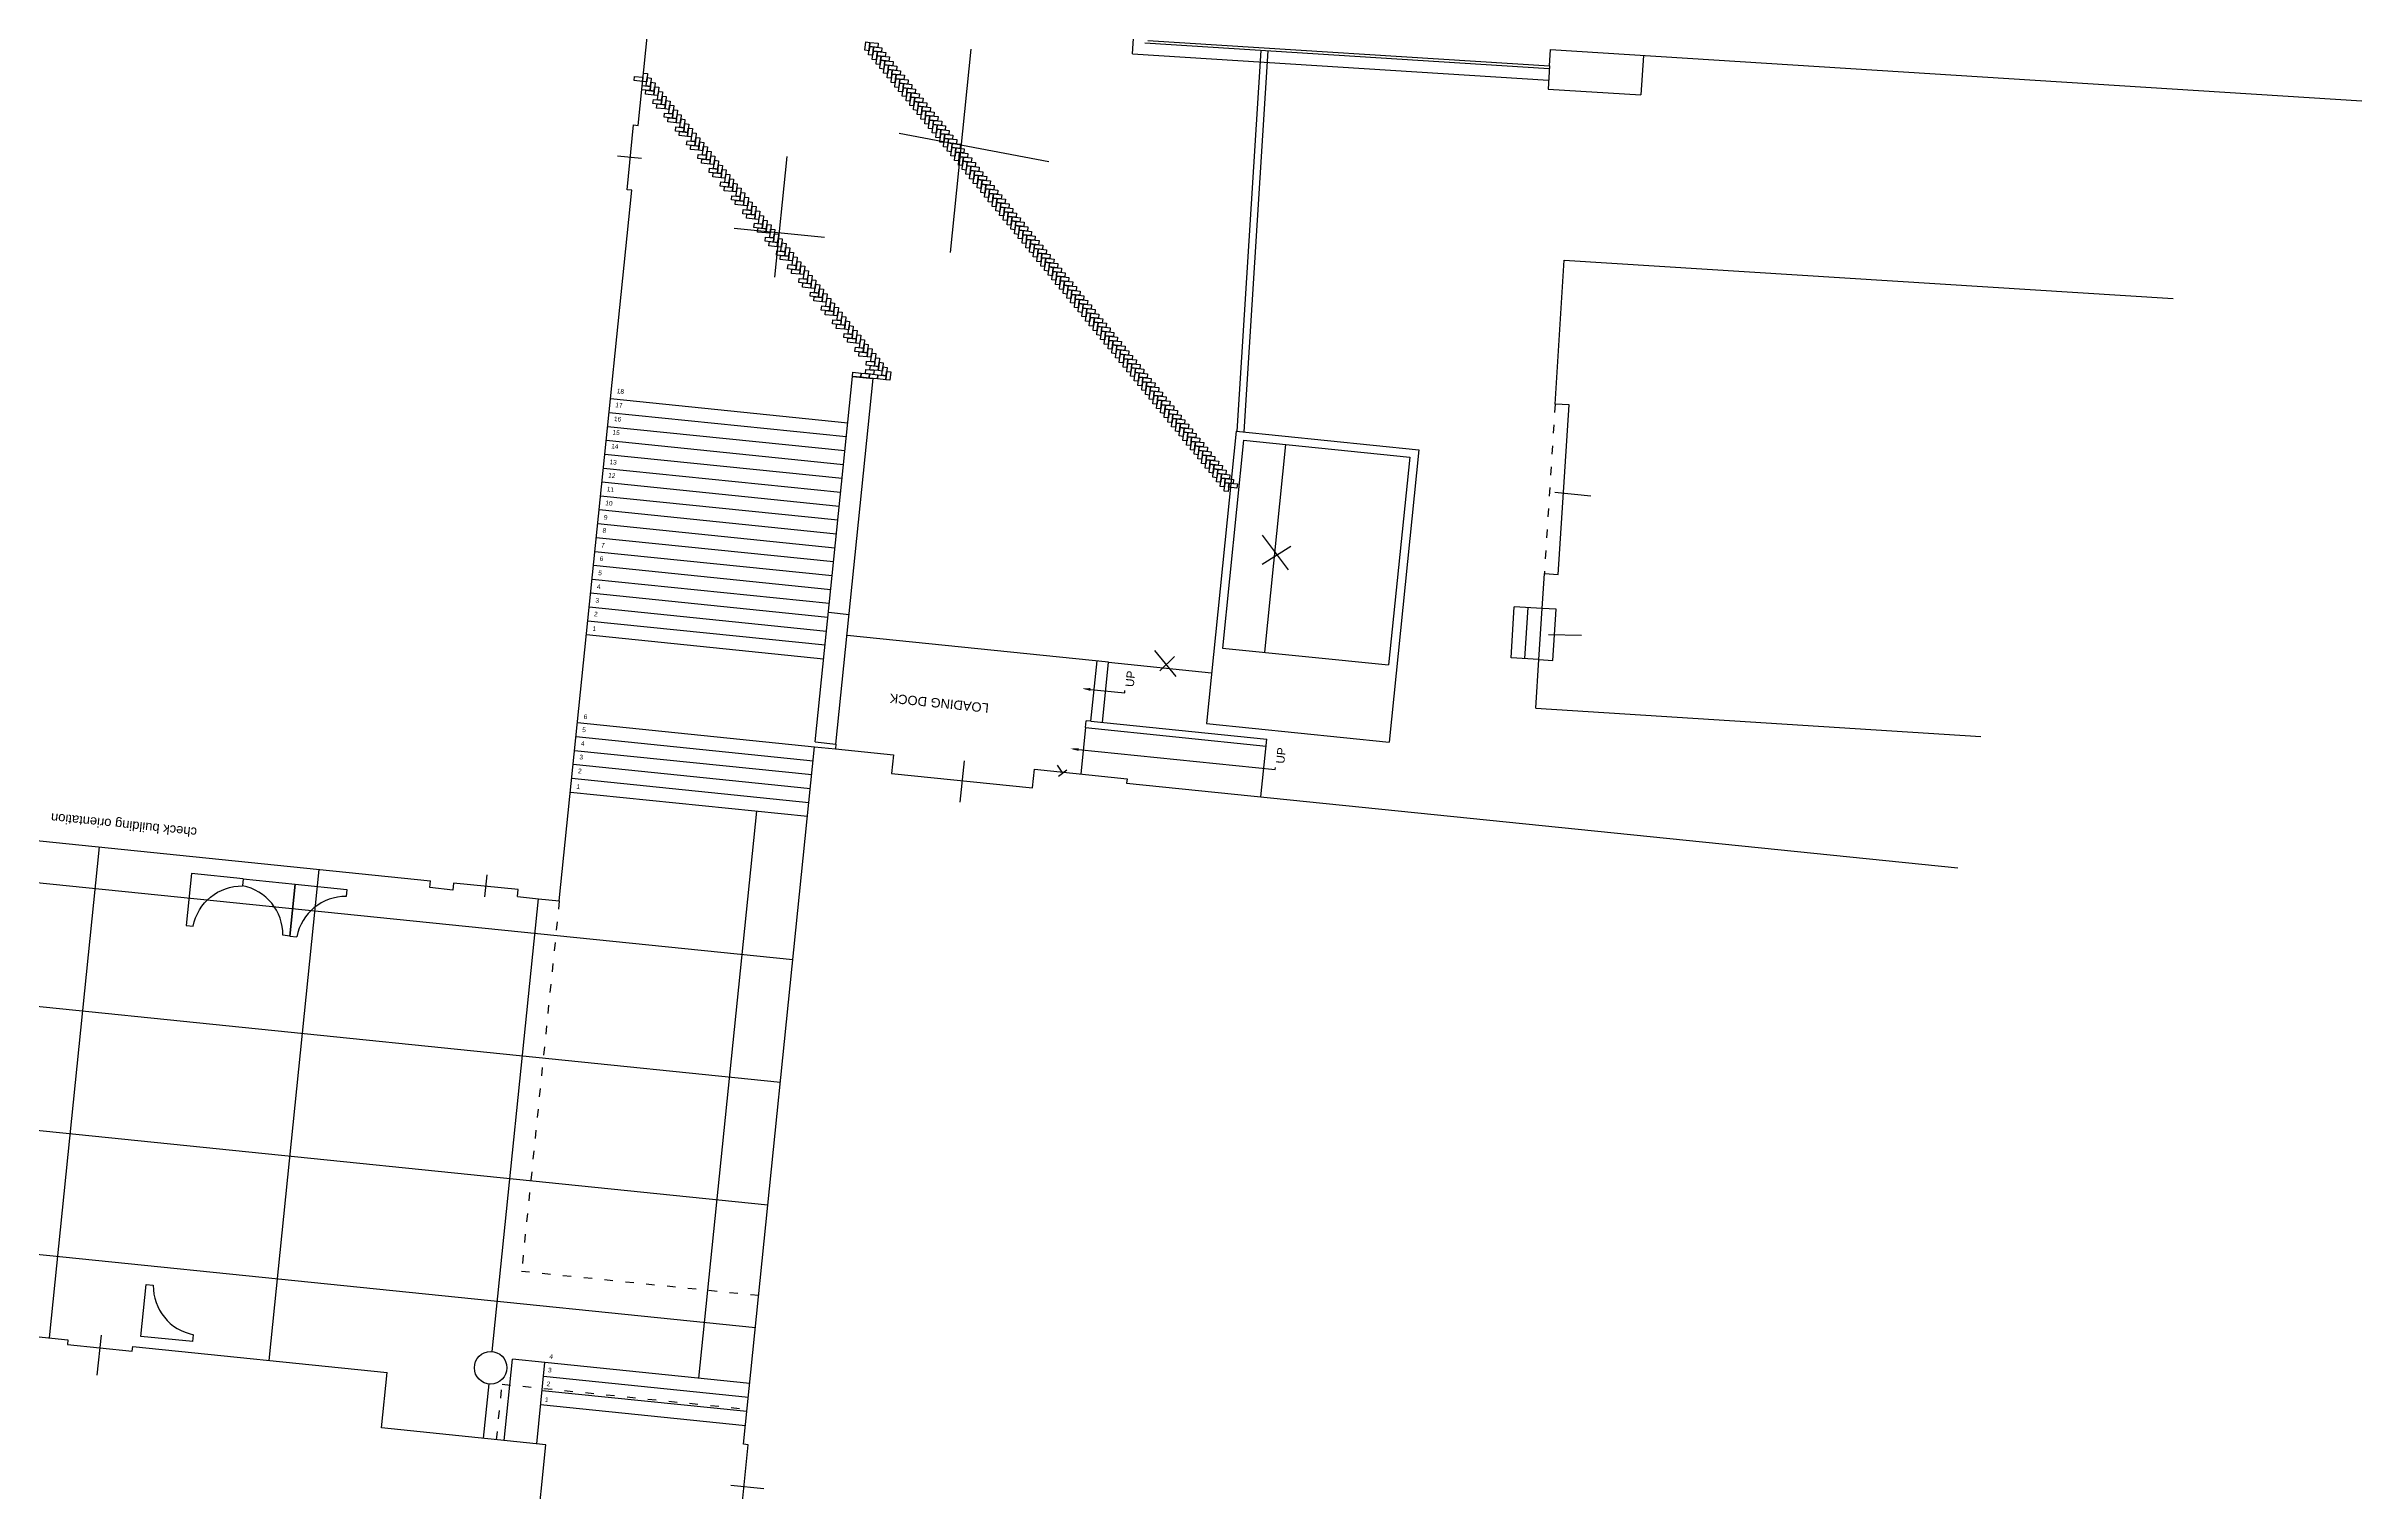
# Model space of a CAD drawing. Extents: x 4 to 262, y -261 to 351.
# Drawn here: x 159.67 to 209.43, y 169.32 to 200.38 of the extents above; entities that cross this region are included whole.
import ezdxf
from ezdxf import colors
from ezdxf.entities.mleader import LeaderData, LeaderLine
from ezdxf.math import Vec2, Vec3

# ---------------------------------------------------------------- set-up
doc = ezdxf.new("R2010")
doc.units = 0
doc.header["$LTSCALE"] = 0.1
doc.header["$MEASUREMENT"] = 0
doc.linetypes.add('ACAD_ISO03W100', pattern=[30, 12, -18])
for name, color, linetype in [('Above', 2, 'Continuous'), ('Cars', 4, 'Continuous'), ('Details', 9, 'Continuous'), ('Edge', 1, 'Continuous'), ('Hatch and Paving', 252, 'Continuous'), ('Poche', 6, 'Continuous'), ('Text', 7, 'Continuous')]:
    doc.layers.add(name, color=color, linetype=linetype)
doc.styles.get("Standard").update_dxf_attribs({"font": 'Arial.ttf'})

# ---------------------------------------------------------------- blocks, each defined once
blk = doc.blocks.new('RISD Furniture 1')
at = {"layer": 'Edge'}
for p, q in [((147.901, 81.21), (149.021, 81.21)), ((147.901, 81.21), (147.901, 81.06)), ((149.021, 81.21), (149.021, 80.09)), ((149.021, 80.09), (148.871, 80.09))]:
    blk.add_line(p, q, dxfattribs=at)
blk.add_arc((147.803, 79.992), 1.072, 5.2391, 84.7609, dxfattribs=at)
blk = doc.blocks.new('Memorial Hall')
at = {"layer": 'Details'}
for p, q in [((137.469, 134.323), (137.469, 134.573)), ((137.469, 134.323), (137.469, 134.573)), ((137.779, 134.573), (137.469, 134.573)), ((138.769, 134.573), (138.769, 134.323)), ((141.634, 134.573), (141.634, 134.323)), ((142.934, 134.573), (142.934, 134.323)), ((137.219, 134.323), (137.469, 134.323)), ((137.219, 134.323), (137.219, 133.023)), ((141.634, 134.323), (138.769, 134.323)), ((142.934, 134.323), (143.184, 134.323)), ((137.219, 133.023), (137.469, 133.023)), ((137.469, 133.023), (137.469, 130.373)), ((137.469, 130.373), (137.219, 130.373)), ((137.219, 130.373), (137.219, 129.073)), ((137.219, 129.073), (137.469, 129.073)), ((137.469, 129.073), (137.469, 128.823)), ((137.469, 128.823), (138.369, 128.823)), ((138.369, 128.823), (138.369, 128.223)), ((138.369, 128.223), (138.519, 128.223)), ((138.519, 128.223), (138.519, 127.223)), ((138.519, 127.223), (139.069, 127.223)), ((138.519, 124.623), (138.519, 125.323)), ((138.519, 125.323), (139.069, 125.323)), ((139.069, 124.623), (138.519, 124.623)), ((138.519, 122.023), (138.519, 122.723)), ((138.519, 122.723), (139.069, 122.723)), ((139.069, 122.023), (138.519, 122.023)), ((138.519, 119.123), (138.519, 120.123)), ((138.519, 120.123), (139.069, 120.123)), ((138.369, 118.523), (138.369, 119.123)), ((138.369, 119.123), (138.519, 119.123)), ((137.469, 118.273), (137.469, 118.523)), ((137.469, 118.523), (138.369, 118.523)), ((137.219, 116.973), (137.219, 118.273)), ((137.219, 118.273), (137.469, 118.273)), ((137.469, 116.973), (137.219, 116.973)), ((137.469, 114.323), (137.469, 116.973)), ((137.219, 113.023), (137.219, 114.323)), ((137.219, 114.323), (137.469, 114.323)), ((142.969, 113.023), (142.969, 114.053)), ((142.969, 113.998), (144.269, 113.998)), ((142.969, 113.973), (144.269, 113.973)), ((146.369, 113.998), (150.664, 113.998)), ((146.369, 113.973), (150.644, 113.973)), ((150.654, 113.973), (150.958, 113.973)), ((150.717, 113.998), (150.928, 113.998)), ((142.969, 113.948), (144.269, 113.948)), ((142.969, 113.923), (144.269, 113.923)), ((146.369, 113.948), (150.988, 113.948)), ((137.219, 113.023), (137.469, 113.023)), ((137.469, 113.023), (137.469, 112.773)), ((138.769, 112.773), (138.769, 113.023)), ((141.419, 113.023), (138.769, 113.023)), ((141.419, 112.773), (141.419, 113.023)), ((142.719, 112.773), (142.719, 113.023)), ((142.719, 113.023), (142.969, 113.023)), ((137.469, 112.773), (138.769, 112.773)), ((141.419, 112.773), (142.719, 112.773))]:
    blk.add_line(p, q, dxfattribs=at)
at = {"layer": 'Edge'}
for p, q in [((144.269, 113.923), (144.269, 114.053)), ((146.369, 113.923), (146.369, 114.053)), ((146.369, 113.923), (151.019, 113.923))]:
    blk.add_line(p, q, dxfattribs=at)
at = {"layer": 'Poche'}
for p, q in [((137.569, 134.473), (137.569, 134.223)), ((137.569, 134.473), (138.669, 134.473)), ((138.669, 134.473), (138.669, 134.223)), ((141.734, 134.473), (142.834, 134.473)), ((141.734, 134.473), (141.734, 134.223)), ((142.834, 134.473), (142.834, 134.223)), ((137.569, 134.223), (137.319, 134.223)), ((137.319, 134.223), (137.319, 133.123)), ((141.734, 134.223), (138.669, 134.223)), ((142.834, 134.223), (143.084, 134.223)), ((143.084, 134.223), (143.084, 133.523)), ((145.359, 133.892), (145.359, 132.698)), ((144.284, 133.523), (143.084, 133.523)), ((144.284, 133.423), (144.284, 133.523)), ((146.434, 133.423), (144.284, 133.423)), ((155.584, 133.523), (146.434, 133.523)), ((146.434, 133.523), (146.434, 133.423)), ((155.584, 133.423), (155.584, 133.523)), ((157.684, 133.423), (155.584, 133.423)), ((156.634, 133.676), (156.634, 132.801)), ((171.179, 133.523), (157.684, 133.523)), ((157.684, 133.523), (157.684, 133.423)), ((171.179, 130.873), (171.179, 133.523)), ((137.319, 133.123), (137.569, 133.123)), ((137.569, 133.123), (137.569, 130.273)), ((172.179, 130.873), (171.179, 130.873)), ((172.179, 129.873), (172.179, 130.873)), ((137.569, 130.273), (137.319, 130.273)), ((137.319, 130.273), (137.319, 129.173)), ((172.379, 129.873), (172.179, 129.873)), ((172.379, 129.873), (172.379, 124.373)), ((137.319, 129.173), (137.569, 129.173)), ((137.569, 129.173), (137.569, 128.923)), ((137.569, 128.923), (138.469, 128.923)), ((138.469, 128.923), (138.469, 128.323)), ((138.469, 128.323), (138.619, 128.323)), ((138.619, 128.323), (138.619, 127.323)), ((138.619, 127.323), (139.069, 127.323)), ((139.069, 125.223), (139.069, 127.323)), ((138.583, 126.273), (139.407, 126.273)), ((138.619, 124.723), (138.619, 125.223)), ((138.619, 125.223), (139.069, 125.223)), ((139.069, 124.723), (138.619, 124.723)), ((139.069, 122.623), (139.069, 124.723)), ((172.379, 124.373), (172.279, 124.373)), ((172.279, 124.373), (172.279, 122.973)), ((138.64, 123.673), (139.497, 123.673)), ((172.552, 123.674), (171.685, 123.674)), ((172.279, 122.973), (172.379, 122.973)), ((172.379, 122.973), (172.379, 117.473)), ((138.619, 122.123), (138.619, 122.623)), ((138.619, 122.623), (139.069, 122.623)), ((139.069, 122.123), (138.619, 122.123)), ((139.069, 120.023), (139.069, 122.123)), ((138.633, 121.037), (139.41, 121.037)), ((138.619, 119.023), (138.619, 120.023)), ((138.619, 120.023), (139.069, 120.023)), ((138.469, 118.423), (138.469, 119.023)), ((138.469, 119.023), (138.619, 119.023)), ((137.319, 117.073), (137.319, 118.173)), ((137.319, 118.173), (137.569, 118.173)), ((137.569, 118.173), (137.569, 118.423)), ((137.569, 118.423), (138.469, 118.423)), ((171.179, 113.923), (171.179, 117.473)), ((171.179, 117.473), (172.379, 117.473)), ((137.569, 117.073), (137.319, 117.073)), ((137.569, 114.223), (137.569, 117.073)), ((145.319, 113.755), (145.319, 114.758)), ((156.295, 113.516), (156.295, 114.889)), ((137.319, 113.123), (137.319, 114.223)), ((137.319, 114.223), (137.569, 114.223)), ((142.869, 114.053), (144.269, 114.053)), ((142.869, 113.123), (142.869, 114.053)), ((144.269, 114.223), (146.369, 114.223)), ((144.269, 114.053), (144.269, 114.223)), ((146.369, 114.053), (146.369, 114.223)), ((146.369, 114.053), (150.708, 114.053)), ((150.768, 114.13), (150.518, 114.336)), ((151.093, 114.147), (150.64, 113.968)), ((150.64, 113.968), (150.768, 114.13)), ((150.928, 113.998), (151.093, 114.147)), ((151.181, 113.789), (150.928, 113.998)), ((155.294, 113.923), (155.294, 114.073)), ((155.294, 114.073), (157.394, 114.073)), ((157.394, 114.073), (157.394, 113.923)), ((151.019, 113.923), (154.694, 113.923)), ((154.694, 113.923), (155.294, 113.923)), ((157.394, 113.923), (171.179, 113.923)), ((137.569, 113.123), (137.319, 113.123)), ((137.569, 112.873), (137.569, 113.123)), ((138.669, 112.873), (138.669, 113.123)), ((141.519, 113.123), (138.669, 113.123)), ((141.519, 112.873), (141.519, 113.123)), ((142.619, 112.873), (142.619, 113.123)), ((142.619, 113.123), (142.869, 113.123)), ((137.569, 112.873), (138.669, 112.873)), ((141.519, 112.873), (142.619, 112.873))]:
    blk.add_line(p, q, dxfattribs=at)

msp = doc.modelspace()

# ---------------------------------------------------------------- linework, layer by layer
at = {"layer": 'Above', "linetype": 'ACAD_ISO03W100', "ltscale": 0.15}
for p, q in [((192.095, 192.693), (191.865, 189.05)), ((170.693, 182.017), (169.882, 174.054)), ((174.98, 173.534), (169.882, 174.054)), ((169.344, 170.439), (169.465, 171.632)), ((169.465, 171.632), (174.732, 171.095))]:
    msp.add_line(p, q, dxfattribs=at)
at = {"layer": 'Cars'}
for p, q in [((183.012, 200.219), (183.439, 206.965)), ((183.012, 200.219), (191.955, 199.653)), ((183.278, 200.452), (191.97, 199.902)), ((193.992, 200.185), (193.939, 199.337)), ((191.974, 199.962), (191.943, 199.463)), ((191.943, 199.463), (193.939, 199.337)), ((176.193, 185.432), (176.993, 193.287)), ((176.64, 185.387), (177.441, 193.241)), ((176.993, 193.287), (177.441, 193.241)), ((176.477, 188.218), (176.924, 188.172)), ((176.193, 185.432), (176.64, 185.387)), ((169.512, 170.422), (169.689, 172.168)), ((170.386, 172.097), (169.689, 172.168)), ((170.208, 170.351), (170.386, 172.097))]:
    msp.add_line(p, q, dxfattribs=at)
at = {"layer": 'Details'}
for p, q in [((185.773, 200.294), (185.255, 192.111)), ((185.922, 200.285), (185.404, 192.096)), ((185.24, 192.112), (184.6, 185.827)), ((185.24, 192.112), (189.17, 191.712)), ((185.401, 191.915), (184.946, 187.45)), ((185.401, 191.915), (188.972, 191.551)), ((189.17, 191.712), (188.529, 185.426)), ((188.972, 191.551), (188.517, 187.086)), ((184.946, 187.45), (188.517, 187.086)), ((182.004, 185.74), (181.903, 184.745)), ((182.004, 185.74), (182.019, 185.889)), ((182.004, 185.74), (185.884, 185.344)), ((182.119, 185.879), (182.019, 185.889)), ((182.119, 185.879), (185.899, 185.493)), ((184.6, 185.827), (188.529, 185.426)), ((185.772, 184.25), (185.899, 185.493))]:
    msp.add_line(p, q, dxfattribs=at)
at = {"layer": 'Edge'}
for p, q in [((171.793, 192.811), (176.892, 192.292)), ((171.732, 192.214), (176.831, 191.695)), ((171.763, 192.513), (176.861, 191.993)), ((171.672, 191.618), (176.77, 191.098)), ((171.702, 191.916), (176.801, 191.396)), ((171.641, 191.319), (176.74, 190.799)), ((171.58, 190.722), (176.679, 190.203)), ((171.611, 191.021), (176.709, 190.501)), ((171.52, 190.125), (176.618, 189.606)), ((171.55, 190.424), (176.649, 189.904)), ((171.489, 189.827), (176.588, 189.307)), ((171.428, 189.23), (176.527, 188.71)), ((171.459, 189.528), (176.557, 189.009)), ((171.367, 188.633), (176.466, 188.113)), ((171.398, 188.931), (176.496, 188.412)), ((171.337, 188.335), (176.436, 187.815)), ((191.149, 187.242), (191.218, 188.339)), ((191.817, 188.301), (191.218, 188.339)), ((191.448, 187.223), (191.518, 188.32)), ((191.748, 187.204), (191.817, 188.301)), ((171.276, 187.738), (176.375, 187.218)), ((171.307, 188.036), (176.405, 187.516)), ((182.499, 187.147), (176.878, 187.72)), ((182.119, 185.879), (182.25, 187.172)), ((182.367, 185.853), (182.499, 187.147)), ((191.748, 187.204), (191.149, 187.242)), ((171.084, 185.847), (176.182, 185.328)), ((171.023, 185.25), (176.121, 184.731)), ((171.053, 185.549), (176.152, 185.029)), ((170.962, 184.654), (176.06, 184.134)), ((170.992, 184.952), (176.091, 184.432)), ((170.931, 184.355), (176.03, 183.836)), ((174.757, 171.345), (170.355, 171.794)), ((174.788, 171.649), (170.386, 172.097)), ((174.695, 170.738), (170.293, 171.187)), ((174.726, 171.042), (170.324, 171.49)), ((174.726, 171.042), (170.324, 171.49))]:
    msp.add_line(p, q, dxfattribs=at)
at = {"layer": 'Hatch and Paving'}
for p, q in [((175.716, 180.751), (140.573, 184.333)), ((173.694, 171.76), (174.936, 183.947)), ((159.734, 172.625), (160.81, 183.175)), ((164.46, 172.143), (165.535, 182.694)), ((175.447, 178.115), (140.503, 181.676)), ((169.254, 172.333), (170.246, 182.063)), ((175.178, 175.479), (140.234, 179.04)), ((174.91, 172.842), (144.741, 175.917)), ((169.064, 170.468), (169.183, 171.637))]:
    msp.add_line(p, q, dxfattribs=at)
for points in [[(177.368, 200.466), (177.35, 200.286), (177.26, 200.296), (177.279, 200.475)], [(177.448, 200.367), (177.43, 200.188), (177.341, 200.197), (177.359, 200.376)], [(177.368, 200.466), (177.547, 200.447), (177.538, 200.358), (177.359, 200.376)], [(177.529, 200.268), (177.511, 200.089), (177.421, 200.098), (177.439, 200.277)], [(177.448, 200.367), (177.628, 200.349), (177.618, 200.259), (177.439, 200.277)], [(177.609, 200.17), (177.591, 199.99), (177.502, 200), (177.52, 200.179)], [(177.529, 200.268), (177.708, 200.25), (177.699, 200.16), (177.52, 200.179)], [(177.69, 200.071), (177.671, 199.892), (177.582, 199.901), (177.6, 200.08)], [(177.609, 200.17), (177.788, 200.151), (177.779, 200.062), (177.6, 200.08)], [(177.69, 200.071), (177.869, 200.053), (177.86, 199.963), (177.681, 199.981)], [(172.313, 199.734), (172.492, 199.716), (172.483, 199.627), (172.304, 199.645)], [(172.591, 199.796), (172.572, 199.617), (172.483, 199.627), (172.501, 199.806)], [(172.671, 199.698), (172.653, 199.519), (172.563, 199.528), (172.582, 199.707)], [(172.751, 199.599), (172.733, 199.42), (172.644, 199.429), (172.662, 199.608)], [(177.77, 199.972), (177.752, 199.793), (177.662, 199.802), (177.681, 199.981)], [(177.851, 199.874), (177.832, 199.695), (177.743, 199.704), (177.761, 199.883)], [(177.77, 199.972), (177.949, 199.954), (177.94, 199.864), (177.761, 199.883)], [(177.931, 199.775), (177.913, 199.596), (177.823, 199.605), (177.841, 199.784)], [(177.851, 199.874), (178.03, 199.855), (178.021, 199.766), (177.841, 199.784)], [(178.011, 199.676), (177.993, 199.497), (177.904, 199.506), (177.922, 199.685)], [(177.931, 199.775), (178.11, 199.757), (178.101, 199.667), (177.922, 199.685)], [(178.092, 199.578), (178.074, 199.399), (177.984, 199.408), (178.002, 199.587)], [(178.011, 199.676), (178.19, 199.658), (178.181, 199.568), (178.002, 199.587)], [(178.092, 199.578), (178.271, 199.559), (178.262, 199.47), (178.083, 199.488)], [(172.474, 199.537), (172.653, 199.519), (172.644, 199.429), (172.465, 199.447)], [(172.554, 199.438), (172.733, 199.42), (172.724, 199.331), (172.545, 199.349)], [(172.715, 199.241), (172.894, 199.223), (172.885, 199.133), (172.706, 199.151)], [(172.832, 199.501), (172.814, 199.321), (172.724, 199.331), (172.742, 199.51)], [(172.795, 199.142), (172.974, 199.124), (172.965, 199.035), (172.786, 199.053)], [(172.912, 199.402), (172.894, 199.223), (172.804, 199.232), (172.823, 199.411)], [(172.993, 199.303), (172.974, 199.124), (172.885, 199.133), (172.903, 199.312)], [(173.073, 199.205), (173.055, 199.025), (172.965, 199.035), (172.984, 199.214)], [(173.154, 199.106), (173.135, 198.927), (173.046, 198.936), (173.064, 199.115)], [(178.172, 199.479), (178.154, 199.3), (178.064, 199.309), (178.083, 199.488)], [(178.253, 199.38), (178.234, 199.201), (178.145, 199.21), (178.163, 199.389)], [(178.172, 199.479), (178.351, 199.461), (178.342, 199.371), (178.163, 199.389)], [(178.333, 199.282), (178.315, 199.103), (178.225, 199.112), (178.243, 199.291)], [(178.253, 199.38), (178.432, 199.362), (178.423, 199.272), (178.243, 199.291)], [(178.413, 199.183), (178.395, 199.004), (178.306, 199.013), (178.324, 199.192)], [(178.333, 199.282), (178.512, 199.263), (178.503, 199.174), (178.324, 199.192)], [(178.494, 199.084), (178.476, 198.905), (178.386, 198.914), (178.404, 199.093)], [(178.413, 199.183), (178.593, 199.165), (178.583, 199.075), (178.404, 199.093)], [(178.494, 199.084), (178.673, 199.066), (178.664, 198.977), (178.485, 198.995)], [(172.956, 198.945), (173.135, 198.927), (173.126, 198.837), (172.947, 198.856)], [(173.037, 198.846), (173.216, 198.828), (173.207, 198.739), (173.027, 198.757)], [(173.234, 199.007), (173.216, 198.828), (173.126, 198.837), (173.144, 199.016)], [(173.197, 198.649), (173.376, 198.631), (173.367, 198.541), (173.188, 198.56)], [(173.314, 198.909), (173.296, 198.729), (173.207, 198.739), (173.225, 198.918)], [(173.278, 198.55), (173.457, 198.532), (173.448, 198.443), (173.269, 198.461)], [(173.395, 198.81), (173.376, 198.631), (173.287, 198.64), (173.305, 198.819)], [(173.475, 198.711), (173.457, 198.532), (173.367, 198.541), (173.386, 198.72)], [(173.556, 198.613), (173.537, 198.433), (173.448, 198.443), (173.466, 198.622)], [(178.574, 198.986), (178.556, 198.807), (178.466, 198.816), (178.485, 198.995)], [(178.655, 198.887), (178.636, 198.708), (178.547, 198.717), (178.565, 198.896)], [(178.574, 198.986), (178.753, 198.967), (178.744, 198.878), (178.565, 198.896)], [(178.735, 198.788), (178.717, 198.609), (178.627, 198.618), (178.646, 198.797)], [(178.655, 198.887), (178.834, 198.869), (178.825, 198.779), (178.646, 198.797)], [(178.815, 198.69), (178.797, 198.511), (178.708, 198.52), (178.726, 198.699)], [(178.735, 198.788), (178.914, 198.77), (178.905, 198.681), (178.726, 198.699)], [(178.896, 198.591), (178.878, 198.412), (178.788, 198.421), (178.806, 198.6)], [(178.815, 198.69), (178.995, 198.671), (178.985, 198.582), (178.806, 198.6)], [(178.896, 198.591), (179.075, 198.573), (179.066, 198.483), (178.887, 198.501)], [(173.439, 198.353), (173.618, 198.335), (173.609, 198.245), (173.43, 198.264)], [(173.519, 198.254), (173.698, 198.236), (173.689, 198.147), (173.51, 198.165)], [(173.636, 198.514), (173.618, 198.335), (173.528, 198.344), (173.546, 198.523)], [(173.716, 198.415), (173.698, 198.236), (173.609, 198.245), (173.627, 198.424)], [(173.68, 198.057), (173.859, 198.039), (173.85, 197.949), (173.671, 197.968)], [(173.797, 198.317), (173.779, 198.137), (173.689, 198.147), (173.707, 198.326)], [(173.877, 198.218), (173.859, 198.039), (173.769, 198.048), (173.788, 198.227)], [(173.958, 198.119), (173.939, 197.94), (173.85, 197.949), (173.868, 198.128)], [(178.976, 198.492), (178.958, 198.313), (178.869, 198.322), (178.887, 198.501)], [(179.057, 198.394), (179.038, 198.215), (178.949, 198.224), (178.967, 198.403)], [(178.976, 198.492), (179.155, 198.474), (179.146, 198.385), (178.967, 198.403)], [(179.137, 198.295), (179.119, 198.116), (179.029, 198.125), (179.048, 198.304)], [(179.057, 198.394), (179.236, 198.375), (179.227, 198.286), (179.048, 198.304)], [(179.218, 198.196), (179.199, 198.017), (179.11, 198.026), (179.128, 198.205)], [(179.137, 198.295), (179.316, 198.277), (179.307, 198.187), (179.128, 198.205)], [(179.298, 198.098), (179.28, 197.919), (179.19, 197.928), (179.208, 198.107)], [(179.218, 198.196), (179.397, 198.178), (179.387, 198.089), (179.208, 198.107)], [(179.298, 198.098), (179.477, 198.079), (179.468, 197.99), (179.289, 198.008)], [(173.76, 197.958), (173.939, 197.94), (173.93, 197.851), (173.751, 197.869)], [(173.921, 197.761), (174.1, 197.743), (174.091, 197.653), (173.912, 197.672)], [(174.038, 198.021), (174.02, 197.842), (173.93, 197.851), (173.948, 198.03)], [(174.002, 197.662), (174.181, 197.644), (174.171, 197.555), (173.992, 197.573)], [(174.118, 197.922), (174.1, 197.743), (174.011, 197.752), (174.029, 197.931)], [(174.199, 197.823), (174.181, 197.644), (174.091, 197.653), (174.109, 197.832)], [(174.279, 197.725), (174.261, 197.546), (174.171, 197.555), (174.19, 197.734)], [(174.36, 197.626), (174.341, 197.447), (174.252, 197.456), (174.27, 197.635)], [(179.378, 197.999), (179.36, 197.82), (179.271, 197.829), (179.289, 198.008)], [(179.459, 197.9), (179.441, 197.721), (179.351, 197.73), (179.369, 197.909)], [(179.378, 197.999), (179.557, 197.981), (179.548, 197.891), (179.369, 197.909)], [(179.539, 197.802), (179.521, 197.623), (179.431, 197.632), (179.45, 197.811)], [(179.459, 197.9), (179.638, 197.882), (179.629, 197.793), (179.45, 197.811)], [(179.62, 197.703), (179.601, 197.524), (179.512, 197.533), (179.53, 197.712)], [(179.539, 197.802), (179.718, 197.783), (179.709, 197.694), (179.53, 197.712)], [(179.7, 197.604), (179.682, 197.425), (179.592, 197.434), (179.61, 197.613)], [(179.62, 197.703), (179.799, 197.685), (179.79, 197.595), (179.61, 197.613)], [(179.7, 197.604), (179.879, 197.586), (179.87, 197.497), (179.691, 197.515)], [(174.162, 197.465), (174.341, 197.447), (174.332, 197.357), (174.153, 197.376)], [(174.243, 197.366), (174.422, 197.348), (174.413, 197.259), (174.234, 197.277)], [(174.44, 197.527), (174.422, 197.348), (174.332, 197.357), (174.351, 197.536)], [(174.404, 197.169), (174.583, 197.151), (174.574, 197.061), (174.394, 197.08)], [(174.52, 197.429), (174.502, 197.25), (174.413, 197.259), (174.431, 197.438)], [(174.484, 197.07), (174.663, 197.052), (174.654, 196.963), (174.475, 196.981)], [(174.601, 197.33), (174.583, 197.151), (174.493, 197.16), (174.511, 197.339)], [(174.681, 197.231), (174.663, 197.052), (174.574, 197.061), (174.592, 197.24)], [(174.762, 197.133), (174.743, 196.954), (174.654, 196.963), (174.672, 197.142)], [(179.78, 197.506), (179.762, 197.327), (179.673, 197.336), (179.691, 197.515)], [(179.861, 197.407), (179.843, 197.228), (179.753, 197.237), (179.771, 197.416)], [(179.78, 197.506), (179.959, 197.487), (179.95, 197.398), (179.771, 197.416)], [(179.941, 197.308), (179.923, 197.129), (179.833, 197.138), (179.852, 197.318)], [(179.861, 197.407), (180.04, 197.389), (180.031, 197.299), (179.852, 197.318)], [(180.022, 197.21), (180.003, 197.031), (179.914, 197.04), (179.932, 197.219)], [(179.941, 197.308), (180.12, 197.29), (180.111, 197.201), (179.932, 197.219)], [(180.102, 197.111), (180.084, 196.932), (179.994, 196.941), (180.013, 197.12)], [(180.022, 197.21), (180.201, 197.191), (180.192, 197.102), (180.013, 197.12)], [(180.102, 197.111), (180.281, 197.093), (180.272, 197.003), (180.093, 197.022)], [(174.645, 196.873), (174.824, 196.855), (174.815, 196.765), (174.636, 196.784)], [(174.725, 196.774), (174.904, 196.756), (174.895, 196.667), (174.716, 196.685)], [(174.842, 197.034), (174.824, 196.855), (174.734, 196.864), (174.753, 197.043)], [(174.923, 196.935), (174.904, 196.756), (174.815, 196.765), (174.833, 196.944)], [(174.886, 196.577), (175.065, 196.559), (175.056, 196.469), (174.877, 196.488)], [(175.003, 196.837), (174.985, 196.658), (174.895, 196.667), (174.913, 196.846)], [(175.083, 196.738), (175.065, 196.559), (174.976, 196.568), (174.994, 196.747)], [(175.164, 196.639), (175.146, 196.46), (175.056, 196.469), (175.074, 196.648)], [(180.182, 197.012), (180.164, 196.833), (180.075, 196.842), (180.093, 197.022)], [(180.263, 196.914), (180.245, 196.735), (180.155, 196.744), (180.173, 196.923)], [(180.182, 197.012), (180.362, 196.994), (180.352, 196.905), (180.173, 196.923)], [(180.343, 196.815), (180.325, 196.636), (180.236, 196.645), (180.254, 196.824)], [(180.263, 196.914), (180.442, 196.895), (180.433, 196.806), (180.254, 196.824)], [(180.424, 196.716), (180.405, 196.537), (180.316, 196.546), (180.334, 196.726)], [(180.343, 196.815), (180.522, 196.797), (180.513, 196.707), (180.334, 196.726)], [(180.504, 196.618), (180.486, 196.439), (180.396, 196.448), (180.415, 196.627)], [(180.424, 196.716), (180.603, 196.698), (180.594, 196.609), (180.415, 196.627)], [(180.504, 196.618), (180.683, 196.6), (180.674, 196.51), (180.495, 196.528)], [(174.966, 196.479), (175.146, 196.46), (175.136, 196.371), (174.957, 196.389)], [(175.127, 196.281), (175.306, 196.263), (175.297, 196.173), (175.118, 196.192)], [(175.244, 196.541), (175.226, 196.362), (175.136, 196.371), (175.155, 196.55)], [(175.208, 196.183), (175.387, 196.164), (175.378, 196.075), (175.199, 196.093)], [(175.325, 196.442), (175.306, 196.263), (175.217, 196.272), (175.235, 196.451)], [(175.405, 196.343), (175.387, 196.164), (175.297, 196.173), (175.315, 196.352)], [(175.485, 196.245), (175.467, 196.066), (175.378, 196.075), (175.396, 196.254)], [(175.566, 196.146), (175.548, 195.967), (175.458, 195.976), (175.476, 196.155)], [(180.585, 196.519), (180.566, 196.34), (180.477, 196.349), (180.495, 196.528)], [(180.665, 196.42), (180.647, 196.241), (180.557, 196.25), (180.575, 196.43)], [(180.585, 196.519), (180.764, 196.501), (180.754, 196.411), (180.575, 196.43)], [(180.745, 196.322), (180.727, 196.143), (180.638, 196.152), (180.656, 196.331)], [(180.665, 196.42), (180.844, 196.402), (180.835, 196.313), (180.656, 196.331)], [(180.826, 196.223), (180.808, 196.044), (180.718, 196.053), (180.736, 196.232)], [(180.745, 196.322), (180.924, 196.304), (180.915, 196.214), (180.736, 196.232)], [(180.906, 196.124), (180.888, 195.945), (180.798, 195.955), (180.817, 196.134)], [(180.826, 196.223), (181.005, 196.205), (180.996, 196.115), (180.817, 196.134)], [(180.906, 196.124), (181.085, 196.106), (181.076, 196.017), (180.897, 196.035)], [(175.369, 195.985), (175.548, 195.967), (175.538, 195.877), (175.359, 195.896)], [(175.449, 195.887), (175.628, 195.868), (175.619, 195.779), (175.44, 195.797)], [(175.646, 196.047), (175.628, 195.868), (175.538, 195.877), (175.557, 196.056)], [(175.61, 195.689), (175.789, 195.671), (175.78, 195.581), (175.601, 195.6)], [(175.727, 195.949), (175.708, 195.77), (175.619, 195.779), (175.637, 195.958)], [(175.69, 195.591), (175.869, 195.572), (175.86, 195.483), (175.681, 195.501)], [(175.807, 195.85), (175.789, 195.671), (175.699, 195.68), (175.718, 195.859)], [(175.887, 195.751), (175.869, 195.572), (175.78, 195.581), (175.798, 195.76)], [(175.968, 195.653), (175.95, 195.474), (175.86, 195.483), (175.878, 195.662)], [(176.048, 195.554), (176.03, 195.375), (175.941, 195.384), (175.959, 195.563)], [(180.987, 196.026), (180.968, 195.847), (180.879, 195.856), (180.897, 196.035)], [(181.067, 195.927), (181.049, 195.748), (180.959, 195.757), (180.977, 195.936)], [(180.987, 196.026), (181.166, 196.008), (181.157, 195.918), (180.977, 195.936)], [(181.147, 195.828), (181.129, 195.649), (181.04, 195.659), (181.058, 195.838)], [(181.067, 195.927), (181.246, 195.909), (181.237, 195.819), (181.058, 195.838)], [(181.228, 195.73), (181.21, 195.551), (181.12, 195.56), (181.138, 195.739)], [(181.147, 195.828), (181.326, 195.81), (181.317, 195.721), (181.138, 195.739)], [(181.308, 195.631), (181.29, 195.452), (181.2, 195.461), (181.219, 195.64)], [(181.228, 195.73), (181.407, 195.712), (181.398, 195.622), (181.219, 195.64)], [(181.308, 195.631), (181.487, 195.613), (181.478, 195.523), (181.299, 195.542)], [(175.851, 195.393), (176.03, 195.375), (176.021, 195.285), (175.842, 195.304)], [(175.931, 195.295), (176.11, 195.276), (176.101, 195.187), (175.922, 195.205)], [(176.129, 195.455), (176.11, 195.276), (176.021, 195.285), (176.039, 195.465)], [(176.092, 195.097), (176.271, 195.079), (176.262, 194.989), (176.083, 195.008)], [(176.209, 195.357), (176.191, 195.178), (176.101, 195.187), (176.12, 195.366)], [(176.29, 195.258), (176.271, 195.079), (176.182, 195.088), (176.2, 195.267)], [(176.37, 195.159), (176.352, 194.98), (176.262, 194.989), (176.28, 195.169)], [(176.45, 195.061), (176.432, 194.882), (176.343, 194.891), (176.361, 195.07)], [(181.389, 195.532), (181.37, 195.353), (181.281, 195.363), (181.299, 195.542)], [(181.469, 195.434), (181.451, 195.255), (181.361, 195.264), (181.38, 195.443)], [(181.389, 195.532), (181.568, 195.514), (181.559, 195.425), (181.38, 195.443)], [(181.549, 195.335), (181.531, 195.156), (181.442, 195.165), (181.46, 195.344)], [(181.469, 195.434), (181.648, 195.416), (181.639, 195.326), (181.46, 195.344)], [(181.63, 195.236), (181.612, 195.057), (181.522, 195.067), (181.54, 195.246)], [(181.549, 195.335), (181.729, 195.317), (181.719, 195.227), (181.54, 195.246)], [(181.71, 195.138), (181.692, 194.959), (181.603, 194.968), (181.621, 195.147)], [(181.63, 195.236), (181.809, 195.218), (181.8, 195.129), (181.621, 195.147)], [(181.71, 195.138), (181.889, 195.12), (181.88, 195.03), (181.701, 195.048)], [(176.173, 194.999), (176.352, 194.98), (176.343, 194.891), (176.164, 194.909)], [(176.333, 194.801), (176.513, 194.783), (176.503, 194.693), (176.324, 194.712)], [(176.414, 194.703), (176.593, 194.684), (176.584, 194.595), (176.405, 194.613)], [(176.531, 194.962), (176.513, 194.783), (176.423, 194.792), (176.441, 194.971)], [(176.611, 194.863), (176.593, 194.684), (176.503, 194.693), (176.522, 194.873)], [(176.692, 194.765), (176.673, 194.586), (176.584, 194.595), (176.602, 194.774)], [(176.772, 194.666), (176.754, 194.487), (176.664, 194.496), (176.682, 194.675)], [(176.852, 194.567), (176.834, 194.388), (176.745, 194.397), (176.763, 194.577)], [(181.791, 195.039), (181.772, 194.86), (181.683, 194.869), (181.701, 195.048)], [(181.871, 194.941), (181.853, 194.761), (181.763, 194.771), (181.782, 194.95)], [(181.791, 195.039), (181.97, 195.021), (181.961, 194.931), (181.782, 194.95)], [(181.952, 194.842), (181.933, 194.663), (181.844, 194.672), (181.862, 194.851)], [(181.871, 194.941), (182.05, 194.922), (182.041, 194.833), (181.862, 194.851)], [(182.032, 194.743), (182.014, 194.564), (181.924, 194.573), (181.942, 194.752)], [(181.952, 194.842), (182.131, 194.824), (182.121, 194.734), (181.942, 194.752)], [(182.112, 194.645), (182.094, 194.465), (182.005, 194.475), (182.023, 194.654)], [(182.032, 194.743), (182.211, 194.725), (182.202, 194.635), (182.023, 194.654)], [(182.112, 194.645), (182.291, 194.626), (182.282, 194.537), (182.103, 194.555)], [(176.575, 194.505), (176.754, 194.487), (176.745, 194.397), (176.566, 194.416)], [(176.655, 194.407), (176.834, 194.388), (176.825, 194.299), (176.646, 194.317)], [(176.816, 194.209), (176.995, 194.191), (176.986, 194.102), (176.807, 194.12)], [(176.933, 194.469), (176.915, 194.29), (176.825, 194.299), (176.843, 194.478)], [(176.896, 194.111), (177.075, 194.092), (177.066, 194.003), (176.887, 194.021)], [(177.013, 194.37), (176.995, 194.191), (176.905, 194.2), (176.924, 194.379)], [(177.094, 194.271), (177.075, 194.092), (176.986, 194.102), (177.004, 194.281)], [(177.174, 194.173), (177.156, 193.994), (177.066, 194.003), (177.085, 194.182)], [(177.254, 194.074), (177.236, 193.895), (177.147, 193.904), (177.165, 194.083)], [(182.193, 194.546), (182.175, 194.367), (182.085, 194.376), (182.103, 194.555)], [(182.273, 194.447), (182.255, 194.268), (182.165, 194.277), (182.184, 194.456)], [(182.193, 194.546), (182.372, 194.528), (182.363, 194.438), (182.184, 194.456)], [(182.354, 194.349), (182.335, 194.169), (182.246, 194.179), (182.264, 194.358)], [(182.273, 194.447), (182.452, 194.429), (182.443, 194.339), (182.264, 194.358)], [(182.434, 194.25), (182.416, 194.071), (182.326, 194.08), (182.344, 194.259)], [(182.354, 194.349), (182.533, 194.33), (182.524, 194.241), (182.344, 194.259)], [(182.514, 194.151), (182.496, 193.972), (182.407, 193.981), (182.425, 194.16)], [(182.434, 194.25), (182.613, 194.232), (182.604, 194.142), (182.425, 194.16)], [(182.514, 194.151), (182.693, 194.133), (182.684, 194.043), (182.505, 194.062)], [(177.057, 193.913), (177.236, 193.895), (177.227, 193.806), (177.048, 193.824)], [(177.138, 193.815), (177.317, 193.796), (177.308, 193.707), (177.128, 193.725)], [(177.335, 193.975), (177.317, 193.796), (177.227, 193.806), (177.245, 193.985)], [(177.298, 193.617), (177.477, 193.599), (177.468, 193.51), (177.289, 193.528)], [(177.415, 193.877), (177.397, 193.698), (177.308, 193.707), (177.326, 193.886)], [(177.496, 193.778), (177.477, 193.599), (177.388, 193.608), (177.406, 193.787)], [(177.576, 193.679), (177.558, 193.5), (177.468, 193.51), (177.487, 193.689)], [(177.657, 193.581), (177.638, 193.402), (177.549, 193.411), (177.567, 193.59)], [(182.595, 194.053), (182.577, 193.873), (182.487, 193.883), (182.505, 194.062)], [(182.675, 193.954), (182.657, 193.775), (182.567, 193.784), (182.586, 193.963)], [(182.595, 194.053), (182.774, 194.034), (182.765, 193.945), (182.586, 193.963)], [(182.756, 193.855), (182.737, 193.676), (182.648, 193.685), (182.666, 193.864)], [(182.675, 193.954), (182.854, 193.936), (182.845, 193.846), (182.666, 193.864)], [(182.836, 193.757), (182.818, 193.578), (182.728, 193.587), (182.747, 193.766)], [(182.756, 193.855), (182.935, 193.837), (182.926, 193.747), (182.747, 193.766)], [(182.916, 193.658), (182.898, 193.479), (182.809, 193.488), (182.827, 193.667)], [(182.836, 193.757), (183.015, 193.738), (183.006, 193.649), (182.827, 193.667)], [(182.916, 193.658), (183.096, 193.64), (183.086, 193.55), (182.907, 193.568)], [(177.002, 193.376), (177.181, 193.358), (177.172, 193.268), (176.993, 193.287)], [(177.181, 193.358), (177.361, 193.34), (177.351, 193.25), (177.172, 193.268)], [(177.28, 193.438), (177.459, 193.42), (177.45, 193.33), (177.271, 193.349)], [(177.361, 193.34), (177.54, 193.321), (177.53, 193.232), (177.351, 193.25)], [(177.379, 193.519), (177.558, 193.5), (177.549, 193.411), (177.37, 193.429)], [(177.54, 193.321), (177.719, 193.303), (177.71, 193.214), (177.53, 193.232)], [(177.737, 193.482), (177.719, 193.303), (177.629, 193.312), (177.647, 193.491)], [(177.817, 193.384), (177.799, 193.204), (177.71, 193.214), (177.728, 193.393)], [(182.997, 193.559), (182.979, 193.38), (182.889, 193.389), (182.907, 193.568)], [(183.077, 193.461), (183.059, 193.282), (182.969, 193.291), (182.988, 193.47)], [(182.997, 193.559), (183.176, 193.541), (183.167, 193.451), (182.988, 193.47)], [(183.158, 193.362), (183.139, 193.183), (183.05, 193.192), (183.068, 193.371)], [(183.077, 193.461), (183.256, 193.442), (183.247, 193.353), (183.068, 193.371)], [(183.238, 193.263), (183.22, 193.084), (183.13, 193.093), (183.149, 193.272)], [(183.158, 193.362), (183.337, 193.344), (183.328, 193.254), (183.149, 193.272)], [(183.319, 193.165), (183.3, 192.986), (183.211, 192.995), (183.229, 193.174)], [(183.238, 193.263), (183.417, 193.245), (183.408, 193.155), (183.229, 193.174)], [(183.399, 193.066), (183.381, 192.887), (183.291, 192.896), (183.309, 193.075)], [(183.319, 193.165), (183.498, 193.146), (183.488, 193.057), (183.309, 193.075)], [(183.479, 192.967), (183.461, 192.788), (183.372, 192.797), (183.39, 192.976)], [(183.399, 193.066), (183.578, 193.048), (183.569, 192.958), (183.39, 192.976)], [(183.56, 192.869), (183.541, 192.69), (183.452, 192.699), (183.47, 192.878)], [(183.479, 192.967), (183.658, 192.949), (183.649, 192.86), (183.47, 192.878)], [(183.64, 192.77), (183.622, 192.591), (183.532, 192.6), (183.551, 192.779)], [(183.56, 192.869), (183.739, 192.85), (183.73, 192.761), (183.551, 192.779)], [(183.721, 192.671), (183.702, 192.492), (183.613, 192.501), (183.631, 192.68)], [(183.64, 192.77), (183.819, 192.752), (183.81, 192.662), (183.631, 192.68)], [(183.801, 192.573), (183.783, 192.394), (183.693, 192.403), (183.711, 192.582)], [(183.721, 192.671), (183.9, 192.653), (183.891, 192.564), (183.711, 192.582)], [(183.881, 192.474), (183.863, 192.295), (183.774, 192.304), (183.792, 192.483)], [(183.801, 192.573), (183.98, 192.554), (183.971, 192.465), (183.792, 192.483)], [(183.962, 192.375), (183.944, 192.196), (183.854, 192.205), (183.872, 192.384)], [(183.881, 192.474), (184.06, 192.456), (184.051, 192.366), (183.872, 192.384)], [(184.042, 192.277), (184.024, 192.098), (183.934, 192.107), (183.953, 192.286)], [(183.962, 192.375), (184.141, 192.357), (184.132, 192.268), (183.953, 192.286)], [(184.123, 192.178), (184.104, 191.999), (184.015, 192.008), (184.033, 192.187)], [(184.042, 192.277), (184.221, 192.258), (184.212, 192.169), (184.033, 192.187)], [(184.203, 192.079), (184.185, 191.9), (184.095, 191.909), (184.113, 192.088)], [(184.123, 192.178), (184.302, 192.16), (184.293, 192.07), (184.113, 192.088)], [(184.203, 192.079), (184.382, 192.061), (184.373, 191.972), (184.194, 191.99)], [(184.283, 191.981), (184.265, 191.802), (184.176, 191.811), (184.194, 191.99)], [(184.364, 191.882), (184.346, 191.703), (184.256, 191.712), (184.274, 191.891)], [(184.283, 191.981), (184.463, 191.962), (184.453, 191.873), (184.274, 191.891)], [(184.444, 191.783), (184.426, 191.604), (184.336, 191.613), (184.355, 191.792)], [(184.364, 191.882), (184.543, 191.864), (184.534, 191.774), (184.355, 191.792)], [(184.525, 191.685), (184.506, 191.506), (184.417, 191.515), (184.435, 191.694)], [(184.444, 191.783), (184.623, 191.765), (184.614, 191.676), (184.435, 191.694)], [(184.605, 191.586), (184.587, 191.407), (184.497, 191.416), (184.516, 191.595)], [(184.525, 191.685), (184.704, 191.666), (184.695, 191.577), (184.516, 191.595)], [(184.605, 191.586), (184.784, 191.568), (184.775, 191.478), (184.596, 191.496)], [(184.685, 191.487), (184.667, 191.308), (184.578, 191.317), (184.596, 191.496)], [(184.766, 191.389), (184.748, 191.21), (184.658, 191.219), (184.676, 191.398)], [(184.685, 191.487), (184.865, 191.469), (184.855, 191.38), (184.676, 191.398)], [(184.846, 191.29), (184.828, 191.111), (184.739, 191.12), (184.757, 191.299)], [(184.766, 191.389), (184.945, 191.37), (184.936, 191.281), (184.757, 191.299)], [(184.927, 191.191), (184.908, 191.012), (184.819, 191.021), (184.837, 191.201)], [(184.846, 191.29), (185.025, 191.272), (185.016, 191.182), (184.837, 191.201)], [(185.007, 191.093), (184.989, 190.914), (184.899, 190.923), (184.918, 191.102)], [(184.927, 191.191), (185.106, 191.173), (185.097, 191.084), (184.918, 191.102)], [(185.007, 191.093), (185.186, 191.074), (185.177, 190.985), (184.998, 191.003)], [(185.088, 190.994), (185.069, 190.815), (184.98, 190.824), (184.998, 191.003)], [(185.088, 190.994), (185.267, 190.976), (185.258, 190.886), (185.078, 190.905)]]:
    msp.add_lwpolyline(points, close=True, dxfattribs=at)
at = {"layer": 'Poche'}
for p, q in [((172.391, 198.681), (172.599, 200.72)), ((179.538, 200.316), (179.093, 195.95)), ((183.341, 200.508), (191.974, 199.962)), ((191.974, 199.962), (191.996, 200.311)), ((191.996, 200.311), (209.43, 199.208)), ((172.15, 197.298), (172.292, 198.691)), ((172.292, 198.691), (172.391, 198.681)), ((181.214, 197.896), (177.999, 198.508)), ((172.46, 197.97), (171.948, 198.023)), ((175.325, 195.417), (175.589, 198.011)), ((170.693, 182.017), (172.25, 197.288)), ((172.25, 197.288), (172.15, 197.298)), ((176.395, 196.269), (174.449, 196.468)), ((192.095, 192.693), (192.291, 195.786)), ((192.291, 195.786), (205.376, 194.958)), ((192.394, 192.674), (192.095, 192.693)), ((192.164, 189.031), (192.394, 192.674)), ((186.304, 191.823), (185.849, 187.358)), ((192.089, 190.802), (192.863, 190.723)), ((186.413, 189.629), (185.8, 189.247)), ((186.363, 189.134), (185.809, 189.876)), ((191.817, 188.301), (191.865, 189.05)), ((191.865, 189.05), (192.164, 189.031)), ((192.117, 188.283), (191.817, 188.301)), ((192.047, 187.185), (192.117, 188.283)), ((191.951, 187.744), (192.666, 187.724)), ((182.499, 187.147), (184.711, 186.921)), ((183.949, 186.836), (183.493, 187.395)), ((183.913, 187.265), (183.597, 186.958)), ((191.681, 186.156), (191.748, 187.204)), ((191.748, 187.204), (192.047, 187.185)), ((191.681, 186.156), (201.242, 185.551)), ((174.655, 170.34), (176.182, 185.328)), ((176.182, 185.328), (176.63, 185.282)), ((176.64, 185.387), (176.63, 185.282)), ((176.63, 185.282), (177.873, 185.155)), ((177.873, 185.155), (177.833, 184.757)), ((177.833, 184.757), (180.867, 184.448)), ((179.393, 185.026), (179.303, 184.138)), ((180.867, 184.448), (180.908, 184.846)), ((180.908, 184.846), (182.897, 184.643)), ((181.512, 184.759), (181.401, 184.931)), ((181.602, 184.828), (181.422, 184.69)), ((182.897, 184.643), (182.887, 184.544)), ((182.887, 184.544), (200.748, 182.724)), ((158.323, 183.429), (167.923, 182.45)), ((167.908, 182.301), (167.923, 182.45)), ((168.405, 182.25), (167.908, 182.301)), ((168.42, 182.4), (168.405, 182.25)), ((169.813, 182.258), (168.42, 182.4)), ((169.094, 182.107), (169.142, 182.577)), ((169.798, 182.108), (169.813, 182.258)), ((169.798, 182.108), (170.246, 182.063)), ((170.246, 182.063), (170.693, 182.017)), ((174.572, 168.54), (174.754, 170.33)), ((174.754, 170.33), (174.655, 170.34)), ((174.38, 169.464), (175.093, 169.391))]:
    msp.add_line(p, q, dxfattribs=at)
msp.add_circle((169.218, 171.985), 0.35, dxfattribs=at)

# ---------------------------------------------------------------- block references
at = {"layer": 'Edge', "xscale": -1, "rotation": 354.1807814159151}
msp.add_blockref('RISD Furniture 1', (302.808, 86.702), dxfattribs=at)
at = {"layer": 'Edge'}
for p, rotation in [((8.53, 116.694), 354.1807814159152), ((230.699, 25.889), 84.18078141591518), ((318.19, 238.341), 174.1807814159152)]:
    msp.add_blockref('RISD Furniture 1', p, dxfattribs=dict(at, rotation=rotation))
at = {"layer": 'Poche', "rotation": 84.18078141591518}
msp.add_blockref('Memorial Hall', (266.387, -11.516), dxfattribs=at)

# ---------------------------------------------------------------- texts
at = {"layer": 'Details', "char_height": 0.1, "attachment_point": 1, "rotation": 354.1808}
for s, insert in [('17', (171.905, 192.726)), ('18', (171.935, 193.025)), ('15', (171.845, 192.139)), ('16', (171.874, 192.429)), ('14', (171.814, 191.842)), ('12', (171.751, 191.216)), ('13', (171.78, 191.503)), ('10', (171.69, 190.621)), ('11', (171.72, 190.919)), ('9', (171.658, 190.311)), ('7', (171.597, 189.711)), ('8', (171.63, 190.032)), ('5', (171.537, 189.118)), ('6', (171.568, 189.425)), ('4', (171.507, 188.821)), ('2', (171.447, 188.234)), ('3', (171.477, 188.528)), ('1', (171.415, 187.92)), ('5', (171.193, 185.747)), ('6', (171.222, 186.029)), ('3', (171.133, 185.16)), ('4', (171.163, 185.45)), ('2', (171.103, 184.862)), ('1', (171.069, 184.524)), ('4', (170.487, 172.278)), ('2', (170.427, 171.691)), ('3', (170.457, 171.988)), ('1', (170.393, 171.352))]:
    msp.add_mtext_dynamic_manual_height_columns(s, width=0.82156, gutter_width=1, heights=[0], dxfattribs=dict(at, insert=insert))
at = {"layer": 'Poche', "insert": (162.895, 183.387), "char_height": 0.2, "attachment_point": 1, "rotation": 174.1808}
msp.add_mtext_dynamic_manual_height_columns('check building orientation', width=2.99023, gutter_width=1, heights=[0], dxfattribs=at)
at = {"layer": 'Text', "insert": (179.913, 186.058), "char_height": 0.2, "attachment_point": 1, "rotation": 174.1808}
msp.add_mtext_dynamic_manual_height_columns('LOADING DOCK', width=2.99023, gutter_width=1, heights=[0], dxfattribs=at)

# ---------------------------------------------------------------- leaders
at = {"layer": 'Text'}
ml = msp.add_multileader_mtext('Standard', dxfattribs=at)
ml.set_content('UP', color=256)
ml.set_leader_properties(color=256, linetype='ByLayer', lineweight=-1)
ml.build(insert=Vec2(0, 0))
ml.multileader.update_dxf_attribs({"text_left_attachment_type": 0, "dogleg_length": 0.36, "arrow_head_size": 0.18})
ctx = ml.context
ctx.base_point, ctx.char_height, ctx.arrow_head_size, ctx.landing_gap_size, ctx.plane_origin, ctx.plane_x_axis, ctx.plane_y_axis = Vec3(182.85, 186.534), 0.18, 0.18, 0.09, Vec3(180.639, 186.71), Vec3(0.10139, 0.994847), Vec3(-0.994847, 0.10139)
ctx.left_attachment = 0
notes = []
notes.append((ctx, [(0, (1, 1, 0), (182.845, 186.486), (0.10139, 0.994847), 0.0487, [(0, [(181.929, 186.579)], 0, [])])]))
ctx.mtext.insert, ctx.mtext.text_direction, ctx.mtext.rotation, ctx.mtext.flow_direction = Vec3(182.859, 186.624), Vec3(0.10139, 0.994847), 1.469232, 5
ml = msp.add_multileader_mtext('Standard', dxfattribs=at)
ml.set_content('UP', color=256)
ml.set_leader_properties(color=256, linetype='ByLayer', lineweight=-1)
ml.build(insert=Vec2(0, 0))
ml.multileader.update_dxf_attribs({"text_left_attachment_type": 0, "dogleg_length": 0.36, "arrow_head_size": 0.18})
ctx = ml.context
ctx.base_point, ctx.char_height, ctx.arrow_head_size, ctx.landing_gap_size, ctx.plane_origin, ctx.plane_x_axis, ctx.plane_y_axis = Vec3(186.086, 184.887), 0.18, 0.18, 0.09, Vec3(183.875, 185.063), Vec3(0.10139, 0.994847), Vec3(-0.994847, 0.10139)
ctx.left_attachment = 0
notes.append((ctx, [(0, (1, 1, 0), (186.081, 184.838), (0.10139, 0.994847), 0.0487, [(0, [(181.671, 185.288)], 0, [])])]))
ctx.mtext.insert, ctx.mtext.text_direction, ctx.mtext.rotation, ctx.mtext.flow_direction = Vec3(186.095, 184.976), Vec3(0.10139, 0.994847), 1.469232, 5
for ctx, leaders in notes:
    for number, flags, end, landing, length, lines in leaders:
        leader = LeaderData()
        leader.index, (leader.has_last_leader_line, leader.has_dogleg_vector, leader.attachment_direction) = number, flags
        leader.last_leader_point, leader.dogleg_vector, leader.dogleg_length = Vec3(end), Vec3(landing), length
        for number, points, colour, breaks in lines:
            line = LeaderLine()
            line.index, line.vertices, line.color, line.breaks = number, Vec3.list(points), colors.encode_raw_color(colour), breaks
            leader.lines.append(line)
        ctx.leaders.append(leader)

doc.saveas('drawing.dxf')
